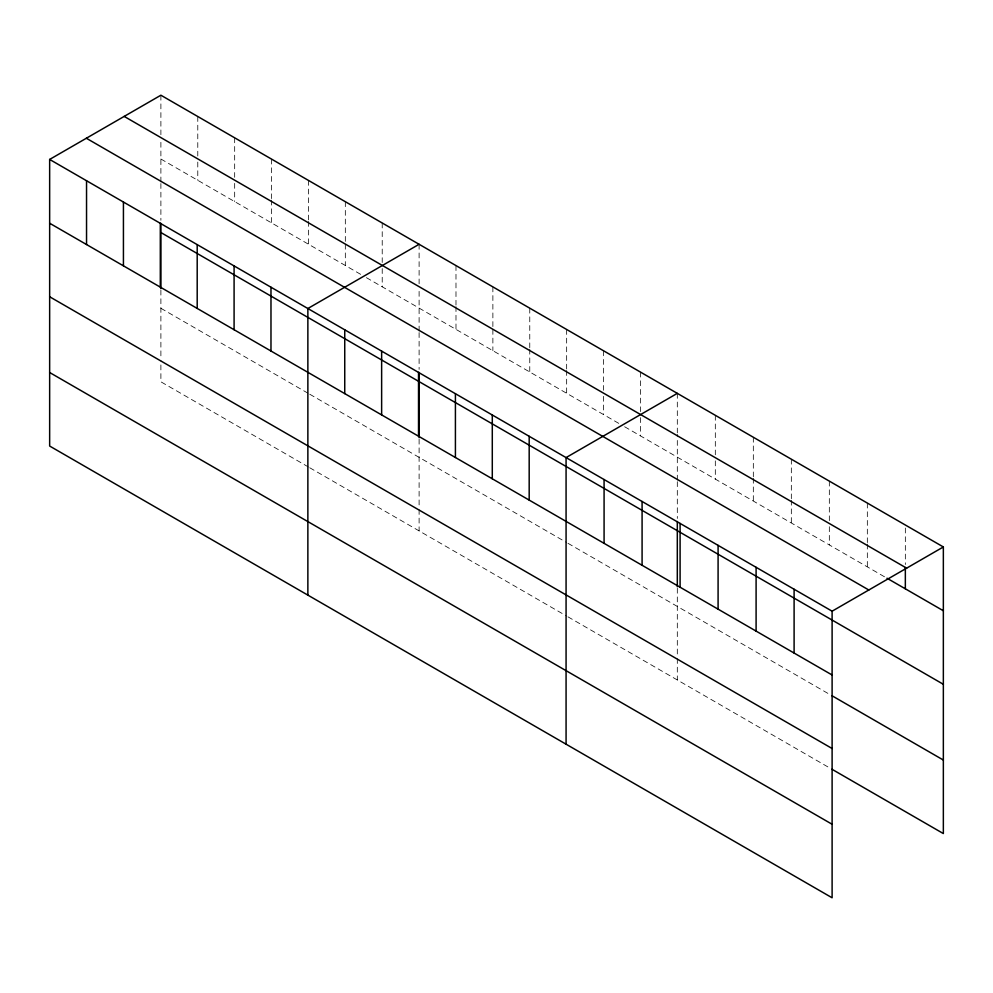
<?xml version="1.0" encoding="UTF-8"?>
<svg xmlns="http://www.w3.org/2000/svg" width="993" height="993" viewBox="0 0 993 993"><rect width="100%" height="100%" fill="white"/><g stroke="black" fill="none" stroke-linecap="round" stroke-linejoin="round"><path stroke-width="0.74" stroke-dasharray="4.96 3.72" d="M160.891 183.519L160.891 220.285M160.891 181.992L160.891 140.783M419.108 332.593L419.108 369.359M419.108 331.066L419.108 289.857M677.313 481.679L677.313 518.433M677.313 480.14L677.313 434.388M160.891 159.017L361.142 274.627M366.405 277.668L619.347 423.701M624.622 426.742L885.682 577.467M160.891 308.289L308.438 393.476M309.754 394.233L566.655 542.55M567.971 543.308L829.329 694.206M308.438 466.995L160.891 381.809L160.891 360.372M309.754 467.765L566.655 616.082M567.971 616.839L829.329 767.738M905.343 528.053L905.343 564.52M867.336 503.079L867.336 542.575M867.336 544.09L867.336 566.879M829.329 481.133L829.329 520.63M829.329 526.712L829.329 544.934M791.334 459.2L791.334 498.685M791.334 500.211L791.334 522.988M753.327 437.255L753.327 476.752M753.327 478.266L753.327 501.055M715.32 415.31L715.32 454.806M715.32 460.876L715.32 479.11M677.313 393.365L677.313 432.861M677.313 588.266L677.313 656.994M677.313 658.52L677.313 679.969M640.423 372.077L640.423 411.561M640.423 417.643L640.423 435.865M603.545 350.777L603.545 390.274M603.545 396.344L603.545 414.577M566.655 329.477L566.655 368.974M566.655 370.488L566.655 393.278M529.765 308.178L529.765 347.674M529.765 349.201L529.765 371.978M492.876 286.89L492.876 327.901M492.876 329.415L492.876 350.678M455.986 265.59L455.986 305.087M455.986 306.601L455.986 329.391M419.108 244.29L419.108 283.787M419.108 439.191L419.108 507.919M419.108 509.446L419.108 530.895M382.218 222.991L382.218 262.487M382.218 268.569L382.218 286.791M345.328 201.703L345.328 242.714M345.328 244.228L345.328 265.491M308.438 180.403L308.438 219.9M308.438 221.414L308.438 244.204M271.548 159.103L271.548 198.6M271.548 200.114L271.548 222.904M234.671 137.804L234.671 177.3M234.671 183.382L234.671 201.604M197.781 116.516L197.781 156M197.781 162.082L197.781 180.304M160.891 95.216L160.891 134.713M160.891 290.105L160.891 358.833"/><path stroke-width="1.49" d="M49.65 159.439L832.109 611.191L832.109 897.784L49.65 446.043L49.65 159.439L160.891 95.216L943.35 546.957L943.35 833.561L831.96 769.252M419.108 244.29L307.867 308.513L307.867 595.117M677.313 393.365L566.072 457.587L566.072 744.191M832.109 611.191L943.35 546.957M124.187 116.404L906.646 568.157M886.997 578.224L943.35 610.757M86.354 138.25L868.813 589.991M160.891 232.536L943.35 684.289M49.65 223.239L832.109 674.992M831.96 695.721L943.35 760.042M49.65 296.758L832.109 748.511M49.65 372.512L832.109 824.264M905.343 567.549L905.343 588.824M794.102 589.246L794.102 653.046M756.095 567.301L756.095 631.101M718.088 545.356L718.088 609.156M680.093 523.423L680.093 587.223M677.313 521.499L677.313 586.751M642.086 501.477L642.086 565.278M604.079 479.532L604.079 543.332M529.182 436.299L529.182 500.1M492.292 415L492.292 478.8M455.415 393.7L455.415 457.5M419.108 372.425L419.108 437.665M418.525 372.4L418.525 436.2M381.635 351.112L381.635 414.913M344.745 329.813L344.745 393.613M270.977 287.225L270.977 351.013M234.087 265.925L234.087 329.726M197.197 244.626L197.197 308.426M160.891 223.351L160.891 288.591M160.307 223.326L160.307 287.126M123.43 202.038L123.43 265.826M86.54 180.738L86.54 244.539"/></g></svg>
